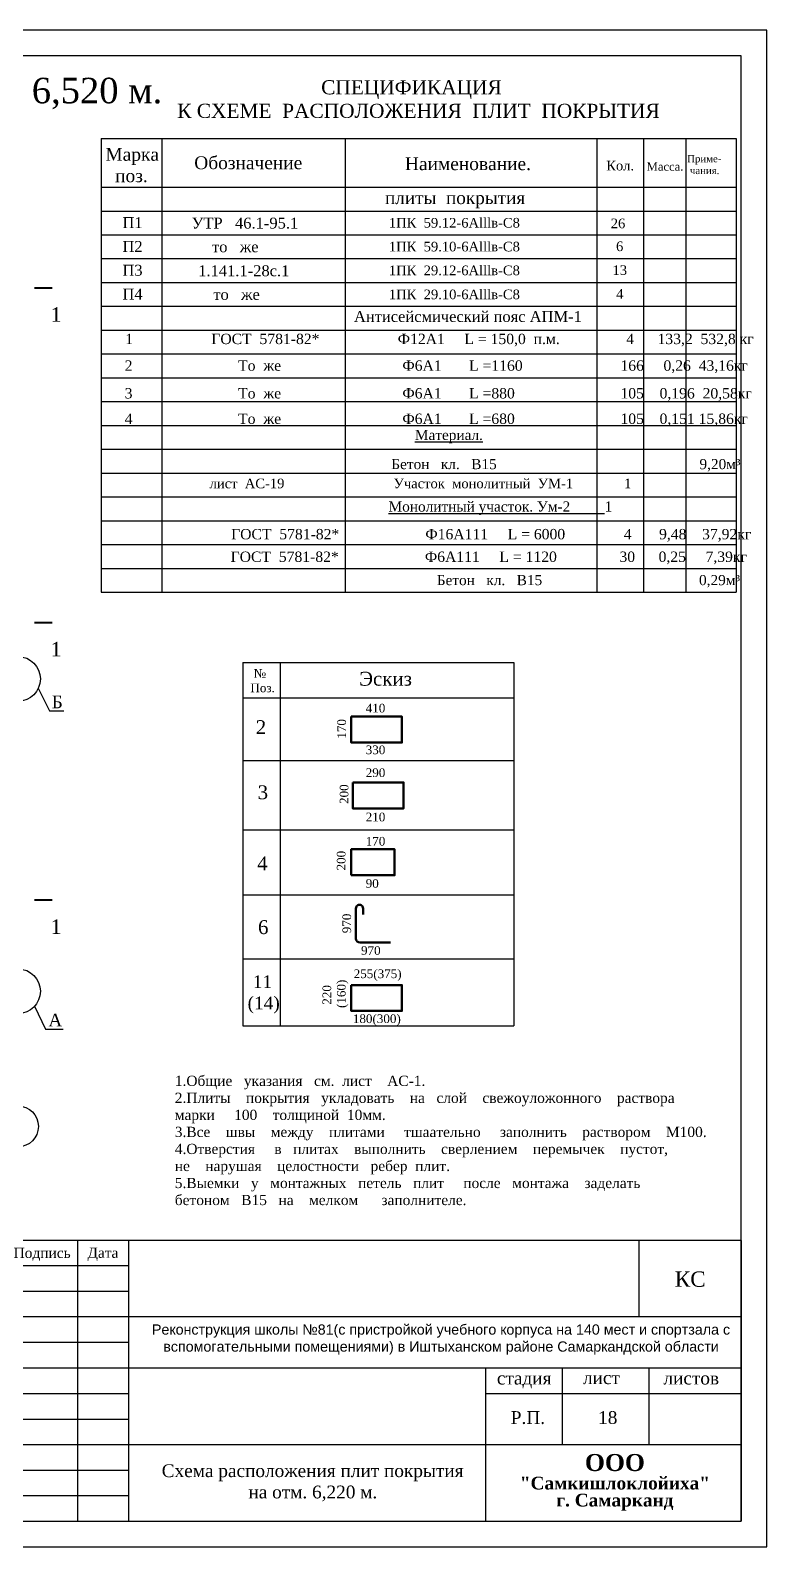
# Model space of a CAD drawing. Header units: millimetres. Extents: x 572274 to 2241483, y -888675 to -304135.
# Drawn here: x 1661961 to 1676382, y -645507 to -615807 of the extents above; entities that cross this region are included whole.
import ezdxf

# ---------------------------------------------------------------- set-up
doc = ezdxf.new("R2010")
doc.units = ezdxf.units.MM
doc.layers.add('стены', color=250, linetype='Continuous', lineweight=30)
doc.styles.add('Arial 3.', font='arial.ttf')
doc.styles.add('ISOCPEUR', font='isocpeui.ttf', dxfattribs={"height": 300})
doc.styles.get("Standard").update_dxf_attribs({"font": 'isocpeur.ttf'})
doc.styles.add('style1', font='isocpeui.ttf')
doc.styles.add('WMF-Times New Roman0', font='times.ttf')

# ---------------------------------------------------------------- blocks, each defined once
blk = doc.blocks.new('12')
at = {"color": 5, "lineweight": 30}
for p, q in [((4038680, 3054550), (4038680, 3049050)), ((4038680, 3054550), (4038680, 3049050)), ((4038680, 3054550), (4038680, 3049050)), ((4057180, 3054550), (4038680, 3054550)), ((4057180, 3054550), (4038680, 3054550)), ((4057180, 3054550), (4038680, 3054550)), ((4040380, 3054550), (4040380, 3049050)), ((4040380, 3054550), (4040380, 3049050)), ((4042680, 3054550), (4042680, 3049050)), ((4044180, 3054550), (4044180, 3049050)), ((4045180, 3054550), (4045180, 3049050)), ((4057180, 3049050), (4057180, 3054550)), ((4057180, 3054550), (4057180, 3049050)), ((4045180, 3054050), (4038680, 3054050)), ((4045180, 3053550), (4038680, 3053550)), ((4057180, 3053050), (4038680, 3053050)), ((4045180, 3052550), (4038680, 3052550)), ((4038680, 3052050), (4057180, 3052050)), ((4052180, 3049050), (4052180, 3052050)), ((4053680, 3050550), (4053680, 3052050)), ((4055380, 3050550), (4055380, 3052050)), ((4038680, 3051550), (4045180, 3051550)), ((4052180, 3051550), (4057180, 3051550)), ((4038680, 3051050), (4045180, 3051050)), ((4038680, 3050550), (4057180, 3050550)), ((4038680, 3050050), (4045180, 3050050)), ((4038680, 3049550), (4045180, 3049550)), ((4038680, 3049050), (4057180, 3049050))]:
    blk.add_line(p, q, dxfattribs=at)

msp = doc.modelspace()

# ---------------------------------------------------------------- linework, layer by layer
for p, q in [((1662116.936, -628693.456), (1662334.028, -629137.844)), ((1662334.028, -629137.844), (1662614.908, -629137.844)), ((1662042.093, -634923.908), (1662259.184, -635368.296)), ((1662259.184, -635368.296), (1662605.228, -635368.296))]:
    msp.add_line(p, q)
at = {"color": 5, "lineweight": 30}
msp.add_line((1673882.368, -641007.414), (1673882.368, -639507.414), dxfattribs=at)
at = {"lineweight": 25, "ltscale": 100}
msp.add_lwpolyline([(1634382.368, -645507.415), (1676382.368, -645507.415), (1676382.368, -615807.415), (1634382.368, -615807.415)], close=True, dxfattribs=at)
at = {"color": 1, "lineweight": 30}
msp.add_lwpolyline([(1636382.368, -645007.415), (1675882.368, -645007.415), (1675882.368, -616307.415), (1636382.368, -616307.415)], close=True, dxfattribs=at)
at = {"lineweight": 9}
for points in [[(1662039.014, -620852.337, 39.807, 39.807, 0), (1662389.917, -620852.337, 39.807, 39.807, 0), (1662257.228, -620852.337, 0, 53.076, 0), (1662257.228, -621117.715, 0, 0, 0), (1662257.228, -621515.782, 0, 0, 0)], [(1662039.014, -627406.751, 39.807, 39.807, 0), (1662389.917, -627406.751, 39.807, 39.807, 0), (1662257.228, -627406.751, 0, 53.076, 0), (1662257.228, -627672.128, 0, 0, 0), (1662257.228, -628070.195, 0, 0, 0)], [(1662039.014, -632842.366, 39.807, 39.807, 0), (1662389.917, -632842.366, 39.807, 39.807, 0), (1662257.228, -632842.366, 0, 53.076, 0), (1662257.228, -633107.744, 0, 0, 0), (1662257.228, -633505.811, 0, 0, 0)]]:
    msp.add_lwpolyline(points, format="xyseb", dxfattribs=at)
for centre in [(1661719.014, -628511.074), (1661719.014, -634628.568)]:
    msp.add_circle(centre, 437.728)
at = {"lineweight": 25}
msp.add_circle((1661719.014, -637275.8), 400, dxfattribs=at)
at = {"layer": 'стены', "color": 0, "linetype": 'ByBlock', "lineweight": -2, "ltscale": 3}
for p, q in [((1663348.743, -617927.651), (1675784.482, -617927.651)), ((1663348.743, -617927.651), (1663348.743, -626813.451)), ((1664534.139, -617927.651), (1664534.139, -626813.451)), ((1668124.55, -617927.651), (1668124.55, -626813.451)), ((1673053.869, -617927.651), (1673053.869, -626813.451)), ((1673971.328, -617927.651), (1673971.328, -626813.451)), ((1674798.928, -617927.651), (1674798.928, -626813.451)), ((1675784.482, -617927.651), (1675784.482, -626813.451)), ((1663348.743, -618879.701), (1675784.482, -618879.701)), ((1663348.743, -619346.392), (1675784.482, -619346.392)), ((1663348.743, -619813.083), (1675784.482, -619813.083)), ((1663348.743, -620279.775), (1675784.482, -620279.775)), ((1663348.743, -620746.466), (1675784.482, -620746.466)), ((1663348.743, -621213.157), (1675784.482, -621213.157)), ((1663348.743, -621679.848), (1675784.482, -621679.848)), ((1663348.743, -622146.539), (1675784.482, -622146.539)), ((1663348.743, -622613.231), (1675784.482, -622613.231)), ((1663348.743, -623079.922), (1675784.482, -623079.922)), ((1663348.743, -623546.613), (1675784.482, -623546.613)), ((1663348.743, -624013.304), (1675784.482, -624013.304)), ((1663348.743, -624479.995), (1675784.482, -624479.995)), ((1663348.743, -624946.687), (1675784.482, -624946.687)), ((1663348.743, -625413.378), (1675784.482, -625413.378)), ((1663348.743, -625880.069), (1675784.482, -625880.069)), ((1663348.743, -626346.76), (1675784.482, -626346.76)), ((1663348.743, -626813.451), (1675784.482, -626813.451)), ((1666122.516, -628188.402), (1671433.383, -628188.402)), ((1666122.516, -628188.402), (1666122.516, -635306.863)), ((1666851.658, -628188.402), (1666851.658, -635306.863)), ((1671433.383, -628188.402), (1671433.383, -635306.863)), ((1666122.516, -628880.239), (1671433.383, -628880.239)), ((1666122.516, -630107.91), (1671433.383, -630107.91)), ((1666122.516, -631467.845), (1671433.383, -631467.845)), ((1666122.516, -632739.604), (1671433.383, -632739.604)), ((1666122.516, -633991.016), (1671433.383, -633991.016)), ((1666122.516, -635306.863), (1671433.383, -635306.863))]:
    msp.add_line(p, q, dxfattribs=at)
at = {"layer": 'стены', "color": 0, "linetype": 'ByBlock', "lineweight": 50, "ltscale": 3}
for p, q in [((1668337.649, -632996.38), (1668337.649, -633596.38)), ((1668477.649, -633006.38), (1668477.649, -633126.38)), ((1668417.649, -633676.38), (1669017.649, -633676.38))]:
    msp.add_line(p, q, dxfattribs=at)
for points in [[(1668245.507, -629249.897), (1669239.175, -629249.897), (1669239.175, -629758.601), (1668245.507, -629758.601)], [(1668276.029, -630538.613), (1669269.697, -630538.613), (1669269.697, -631047.317), (1668276.029, -631047.317)], [(1668245.507, -632356.381), (1669093.346, -632356.381), (1669093.346, -631847.677), (1668245.507, -631847.677)], [(1668245.507, -634506.38), (1669239.175, -634506.38), (1669239.175, -635015.084), (1668245.507, -635015.084)]]:
    msp.add_lwpolyline(points, close=True, dxfattribs=at)
for centre, radius, start, end in [((1668407.649, -633006.38), 70, 0, 180.0004179), ((1668417.649, -633596.38), 80, 180, 270)]:
    msp.add_arc(centre, radius, start, end, dxfattribs=at)

# ---------------------------------------------------------------- block references
msp.add_blockref('12', (-2381297.632, -3694057.772))

# ---------------------------------------------------------------- texts
at = {"lineweight": 25, "char_height": 284.334, "width": 89.56506, "attachment_point": 1, "style": 'WMF-Times New Roman0'}
for insert in [(1662358.255, -621231.319), (1662358.255, -627785.733), (1662358.255, -633221.348)]:
    msp.add_mtext('1', dxfattribs=dict(at, insert=insert))
at = {"attachment_point": 1, "style": 'WMF-Times New Roman0'}
for s, insert, char_height, width in [('{\\fTimes New Roman|b0|i0|c238|p18;\\H0.85x;  1                    \\fTimes New Roman|b0|i0|c204|p18;ГОСТ  \\fTimes New Roman|b0|i0|c238|p18;5781-82*                    \\fTimes New Roman|b0|i0|c204|p18;Ф\\fTimes New Roman|b0|i0|c238|p18;1\\fTimes New Roman|b0|i0|c204|p18;2А\\fTimes New Roman|b0|i0|c238|p18;1     L = \\fTimes New Roman|b0|i0|c204|p18;150,0\\fTimes New Roman|b0|i0|c238|p18;  \\fTimes New Roman|b0|i0|c204|p18;п\\fTimes New Roman|b0|i0|c238|p18;.\\fTimes New Roman|b0|i0|c204|p18;м\\fTimes New Roman|b0|i0|c238|p18;.        \\fTimes New Roman|b0|i0|c204|p18;       \\fTimes New Roman|b0|i0|c238|p18;  \\fTimes New Roman|b0|i0|c204|p18;4\\fTimes New Roman|b0|i0|c238|p18;      \\fTimes New Roman|b0|i0|c204|p18;133,2\\fTimes New Roman|b0|i0|c238|p18; \\fTimes New Roman|b0|i0|c204|p18; \\H0.9996x;532,8\\fTimes New Roman|b0|i0|c238|p18; \\fTimes New Roman|b0|i0|c204|p18;кг}', (1663667.059, -621750), 238.698367, 14283.24431), ('{\\fTimes New Roman|b0|i0|c238|p18;\\H0.85x;  2                           \\fTimes New Roman|b0|i0|c204|p18;То  же                               Ф\\fTimes New Roman|b0|i0|c238|p18;6\\fTimes New Roman|b0|i0|c204|p18;А\\fTimes New Roman|b0|i0|c238|p18;1       L =1160                \\fTimes New Roman|b0|i0|c204|p18;       \\fTimes New Roman|b0|i0|c238|p18;  1\\fTimes New Roman|b0|i0|c204|p18;66\\fTimes New Roman|b0|i0|c238|p18;     0,26  \\fTimes New Roman|b0|i0|c204|p18;\\H0.9996x;43\\fTimes New Roman|b0|i0|c238|p18;,\\fTimes New Roman|b0|i0|c204|p18;16кг}', (1663655.92, -622272.06), 238.698367, 14283.24431), ('{\\fTimes New Roman|b0|i0|c238|p18;  3                           }То  же                               Ф{\\fTimes New Roman|b0|i0|c238|p18;6}А{\\fTimes New Roman|b0|i0|c238|p18;1       L =880                 \\fTimes New Roman|b0|i0|c162|p18;       \\fTimes New Roman|b0|i0|c238|p18;   105    0,\\fTimes New Roman|b0|i0|c162|p18;196\\fTimes New Roman|b0|i0|c238|p18;  2\\fTimes New Roman|b0|i0|c162|p18;0\\fTimes New Roman|b0|i0|c238|p18;,\\fTimes New Roman|b0|i0|c162|p18;58}кг', (1663655.92, -622814.906), 202.893612, 14283.24431), ('{\\fTimes New Roman|b0|i0|c162|p18;  4                           }То  же                               Ф{\\fTimes New Roman|b0|i0|c162|p18;6}А{\\fTimes New Roman|b0|i0|c162|p18;1       L =680                  }       {\\fTimes New Roman|b0|i0|c162|p18;  105    0,151 15,86}кг', (1663655.92, -623313.627), 202.893612, 14283.24431), ('{\\fTimes New Roman|b0|i0|c162|p18;                  \\fTimes New Roman|b0|i0|c204|p18;\\H0.9637x;лист  АС\\fTimes New Roman|b0|i0|c162|p18;-\\fTimes New Roman|b0|i0|c204|p18;19\\fTimes New Roman|b0|i0|c162|p18;            \\fTimes New Roman|b0|i0|c204|p18;     \\fTimes New Roman|b0|i0|c162|p18;             \\fTimes New Roman|b0|i0|c204|p18;Участок  монолитный  УМ-1\\fTimes New Roman|b0|i0|c162|p18;  \\fTimes New Roman|b0|i0|c204|p18;            \\fTimes New Roman|b0|i0|c162|p18;1       \\fTimes New Roman|b0|i0|c204|p18; }', (1664141.218, -624588.022), 195.869459, 12728.58447), ('                       ГОСТ  5781-82*                      Ф16А111     L = 6000               4       9,48    37,92кг', (1664131.468, -625573.997), 202.893612, 13489.03859), ('                       ГОСТ  5781-82*                      Ф6А111     L = 1120                30      0,25     7,39кг', (1664122.234, -626016.544), 202.893612, 13489.03859)]:
    msp.add_mtext(s, dxfattribs=dict(at, insert=insert, char_height=char_height, width=width))
at = {"attachment_point": 1}
for s, insert, char_height, width in [('{\\fTimes New Roman|b0|i0|c204|p18;Б}', (1662379.522, -628837.08), 250, 7583.16001), ('{\\fTimes New Roman|b0|i0|c204|p18;А}', (1662313.864, -635067.532), 250, 7583.16001), ('{\\fTimes New Roman|b0|i0|c204|p18;КС}', (1674583.335, -640116.639), 300, 971.01286), ('{\\fTimes New Roman|b0|i0|c204|p18;стадия}', (1671098.801, -642080.996), 250, 1500), ('{\\fTimes New Roman|b0|i0|c204|p18;лист}', (1672784.72, -642073.644), 250, 1500), ('{\\fTimes New Roman|b0|i0|c204|p18;листов}', (1674360.207, -642080.996), 250, 1500), ('{\\fTimes New Roman|b0|i0|c204|p18;Р.П.           18}', (1671370.825, -642853.197), 250, 2699.20519)]:
    msp.add_mtext(s, dxfattribs=dict(at, insert=insert, char_height=char_height, width=width))
at = {"color": 1, "linetype": 'ByBlock', "ltscale": 30, "char_height": 200, "width": 1404.02516, "attachment_point": 5}
for s, insert in [('{\\fTimes New Roman|b0|i0|c204|p18;\\C256;Подпись}', (1662191.887, -639782.04)), ('{\\fTimes New Roman|b0|i0|c204|p18;\\C256;Дата}', (1663381.887, -639782.04))]:
    msp.add_mtext(s, dxfattribs=dict(at, insert=insert))
at = {"color": 0, "linetype": 'ByBlock', "insert": (1670004.607, -641153.87), "char_height": 200, "width": 11599.6853, "attachment_point": 2, "style": 'ISOCPEUR'}
msp.add_mtext('{\\fArial|b0|i0|c204|p34;\\C256;Реконструкция школы №81(с пристройкой учебного корпуса на 140 мест и спортзала с вспомогательными помещениями) в Иштыханском районе Самаркандской области}', dxfattribs=at)
at = {"color": 0, "insert": (1664533.648, -643894.526), "char_height": 250, "width": 9222.43652, "attachment_point": 1}
msp.add_mtext('{\\fTimes New Roman|b0|i0|c204|p18;Схема расположения плит покрытия\\P                  на отм. 6,220 м.\\P\\pt499.98;\\C256; }', dxfattribs=at)
at = {"lineweight": 30, "insert": (1673409.865, -643692.549), "char_height": 250, "width": 5723.33111, "attachment_point": 2, "line_spacing_factor": 0.8, "style": 'Arial 3.'}
msp.add_mtext('{\\fTimes New Roman Cyr|b1|i0|c0|p18;\\H1.333x;\\C250;OOO\\fTimes New Roman Cyr|b1|i0|c204|p18; \\fTimes New Roman Cyr|b1|i0|c0|p18;\\P\\fTimes New Roman Cyr|b1|i0|c204|p18;\\H0.7502x;"Самкишлоклойиха" \\Pг. Самарканд}', dxfattribs=at)
at = {"layer": 'стены', "color": 0, "linetype": 'ByBlock', "lineweight": -2, "ltscale": 3, "attachment_point": 1}
for s, insert, char_height, width, style in [('{\\fTimes New Roman|b0|i0|c204|p18;Схема расположения плит покрытия на отм. 6,520 м.}', (1647485.601, -616736.722), 500, 19630.13491, 'style1'), ('{\\fPalatino Linotype|b0|i0|c204|p18;                              \\fTimes New Roman|b0|i0|c204|p18;\\H1.1123x;СПЕЦИФИКАЦИЯ\\PК СХЕМЕ  РАСПОЛОЖЕНИЯ  ПЛИТ  ПОКРЫТИЯ}', (1664837.298, -616784.189), 248.901975, 10748.66717, 'WMF-Times New Roman0'), ('{\\fTimes New Roman|b0|i0|c204|p18;Марка\\P  поз.}', (1663431.809, -618110.365), 251.6907, 10748.66717, 'WMF-Times New Roman0'), ('{\\fTimes New Roman|b0|i0|c204|p18;Обозначение}', (1665171.012, -618275.262), 251.6907, 10748.66717, 'WMF-Times New Roman0'), ('{\\fTimes New Roman|b0|i0|c204|p18;Наименование.}', (1669297.887, -618293.93), 251.6907, 10748.66717, 'WMF-Times New Roman0'), ('{\\fTimes New Roman|b0|i0|c204|p18;Приме-\\P чания.}', (1674826.313, -618250.372), 140.00736, 1606.25425, 'WMF-Times New Roman0'), ('{\\fTimes New Roman|b0|i0|c204|p18;Кол.}', (1673240.113, -618362.378), 188.76802, 10748.66717, 'WMF-Times New Roman0'), ('{\\fTimes New Roman|b0|i0|c204|p18;Масса.}', (1674031.29, -618393.491), 163.59895, 10748.66717, 'WMF-Times New Roman0'), ('{\\fTimes New Roman|b0|i0|c204|p18;плиты  покрытия}', (1668907.134, -618962.235), 248.90197, 10748.66717, 'WMF-Times New Roman0'), ('{\\fPalatino Linotype|b0|i0|c204|p18;П1}', (1663764.716, -619466.881), 213.93709, 649.61774, 'WMF-Times New Roman0'), ('{\\fTimes New Roman|b0|i0|c204|p18;УТР   46.1-95.1}', (1665121.232, -619476.214), 213.93709, 2307.2267, 'WMF-Times New Roman0'), ('{\\fTimes New Roman|b0|i0|c204|p18;1ПК  59.12-6Аlllв-С8}', (1668983.107, -619482.138), 188.76802, 4352.83076, 'WMF-Times New Roman0'), ('26', (1673328.673, -619494.882), 188.768, 4352.83076, 'WMF-Times New Roman0'), ('{\\fPalatino Linotype|b0|i0|c204|p18;П2}', (1663764.716, -619933.572), 213.93709, 649.61774, 'WMF-Times New Roman0'), ('{\\fTimes New Roman|b0|i0|c204|p18;то   же}', (1665518.493, -619939.794), 213.93709, 1484.98085, 'WMF-Times New Roman0'), ('{\\fTimes New Roman|b0|i0|c204|p18;1ПК  59.10-6Аlllв-С8}', (1668983.107, -619948.518), 188.76802, 4352.83076, 'WMF-Times New Roman0'), ('6', (1673432.34, -619942.906), 188.768, 4352.83076, 'WMF-Times New Roman0'), ('{\\fPalatino Linotype|b0|i0|c204|p18;П3}', (1663764.716, -620400.263), 213.93709, 649.61774, 'WMF-Times New Roman0'), ('{\\fTimes New Roman|b0|i0|c204|p18;1.141.1-28с.1}', (1665248.262, -620409.597), 213.93709, 2245.09225, 'WMF-Times New Roman0'), ('{\\fTimes New Roman|b0|i0|c204|p18;1ПК  29.12-6Аlllв-С8}', (1668983.107, -620414.898), 188.76802, 4352.83076, 'WMF-Times New Roman0'), ('13', (1673363.302, -620409.597), 188.768, 4352.83076, 'WMF-Times New Roman0'), ('{\\fPalatino Linotype|b0|i0|c204|p18;П4}', (1663764.716, -620866.954), 213.93709, 649.61774, 'WMF-Times New Roman0'), ('{\\fTimes New Roman|b0|i0|c204|p18;то   же}', (1665544.037, -620873.177), 213.93709, 1705.90333, 'WMF-Times New Roman0'), ('{\\fTimes New Roman|b0|i0|c204|p18;1ПК  29.10-6Аlllв-С8}', (1668983.107, -620885.324), 188.76802, 4352.83076, 'WMF-Times New Roman0'), ('4', (1673435.102, -620876.288), 188.768, 4352.83076, 'WMF-Times New Roman0'), ('Антисейсмический пояс АПМ-1', (1668299.398, -621305.316), 213.93709, 4423.2013, 'WMF-Times New Roman0'), ('{\\LМатериал.}', (1669493.133, -623632.582), 198.37768, 4648.37429, 'WMF-Times New Roman0'), ('Бетон   кл{\\fTimes New Roman|b0|i0|c162|p18;.   }В{\\fTimes New Roman|b0|i0|c162|p18;15                                       }            {\\fTimes New Roman|b0|i0|c162|p18;  9,20}м{\\fTimes New Roman|b0|i0|c162|p18;³}', (1669030.748, -624204.278), 198.377682, 7294.83313, 'WMF-Times New Roman0'), ('{\\LМонолитный участок. Ум-2}         1', (1668977.101, -625035.024), 198.37768, 5998.53264, 'WMF-Times New Roman0'), ('Бетон   кл.   В15                                         0,29м³', (1669921.363, -626476.328), 198.37768, 5998.53264, 'WMF-Times New Roman0'), ('{\\fPalatino Linotype|b0|i0|c204|p18; №\\PПоз.}', (1666271.348, -628319.345), 169.56791, 464.27718, 'style1'), ('{\\fTimes New Roman|b0|i0|c204|p18;Эскиз}', (1668402.118, -628372.159), 271.30865, 1328.86472, 'style1'), ('{\\fTimes New Roman|b0|i0|c204|p18;410}', (1668529.358, -628998.008), 169.56791, 464.27718, 'style1'), ('{\\fPalatino Linotype|b0|i0|c204|p18;2}', (1666375.846, -629320.187), 271.30865, 464.27718, 'style1'), ('{\\fTimes New Roman|b0|i0|c204|p18;330}', (1668529.358, -629815.326), 169.56791, 464.27718, 'style1'), ('{\\fTimes New Roman|b0|i0|c204|p18;290}', (1668529.358, -630262.985), 169.56791, 464.27718, 'style1'), ('{\\fPalatino Linotype|b0|i0|c204|p18;3}', (1666413.15, -630595.338), 271.30865, 464.27718, 'style1'), ('{\\fTimes New Roman|b0|i0|c204|p18;210}', (1668529.358, -631131.173), 169.56791, 464.27718, 'style1'), ('{\\fTimes New Roman|b0|i0|c204|p18;170}', (1668529.358, -631605.963), 169.56791, 464.27718, 'style1'), ('{\\fPalatino Linotype|b0|i0|c204|p18;4}', (1666402.976, -631989.186), 271.30865, 464.27718, 'style1'), ('{\\fTimes New Roman|b0|i0|c204|p18;90}', (1668529.358, -632433.454), 169.56791, 464.27718, 'style1'), ('{\\fPalatino Linotype|b0|i0|c204|p18;6}', (1666419.933, -633237.206), 271.30865, 464.27718, 'style1'), ('{\\fTimes New Roman|b0|i0|c204|p18;970}', (1668437.649, -633745.91), 169.56791, 464.27718, 'style1'), ('{\\fPalatino Linotype|b0|i0|c204|p18; \\fTimes New Roman|b0|i0|c204|p18;\\H0.92146x;11\\P(14)}', (1666216.742, -634316.332), 271.30865, 780.81716, 'style1'), ('{\\fPalatino Linotype|b0|i0|c204|p18;    \\fTimes New Roman|b0|i0|c204|p18;255(375)}', (1668037.649, -634201.642), 169.56791, 1642.01014, 'style1'), ('{\\fTimes New Roman|b0|i0|c204|p18;180(300)}', (1668277.649, -635081.642), 169.56791, 1620.91944, 'style1'), ('{\\fTimes New Roman|b0|i0|c204|p18;1.Общие   указания   см.  лист    АС-1.\\P2.Плиты    покрытия   укладовать    на   слой    свежоуложонного    раствора\\Pмарки     100    толщиной  10мм.\\P3.Все    швы    между    плитами     тшаательно     заполнить    раствором    М100. \\P4.Отверстия     в   плитах    выполнить    сверлением    перемычек    пустот,\\Pне    нарушая    целостности   ребер  плит.\\P5.Выемки   у   монтажных   петель   плит     после   монтажа    заделать\\Pбетоном   В15   на    мелком      заполнителе.}', (1664790.03, -636283.168), 200, 10345.3582, 'style1')]:
    msp.add_mtext(s, dxfattribs=dict(at, insert=insert, char_height=char_height, width=width, style=style))
at = {"layer": 'стены', "color": 0, "linetype": 'ByBlock', "lineweight": -2, "ltscale": 3, "char_height": 169.56791, "attachment_point": 1, "rotation": 90, "style": 'style1'}
for s, insert, width in [('{\\fTimes New Roman|b0|i0|c204|p18;170}', (1667973.27, -629681.622), 464.27718), ('{\\fTimes New Roman|b0|i0|c204|p18;200}', (1668020.749, -630960.164), 464.27718), ('{\\fTimes New Roman|b0|i0|c204|p18;200}', (1667963.096, -632262.446), 464.27718), ('{\\fTimes New Roman|b0|i0|c204|p18;970}', (1668073.096, -633492.446), 464.27718), ('{\\fTimes New Roman|b0|i0|c204|p18; 220\\P(160)}', (1667683.328, -634956.38), 758.87332)]:
    msp.add_mtext(s, dxfattribs=dict(at, insert=insert, width=width))

doc.saveas('drawing.dxf')
